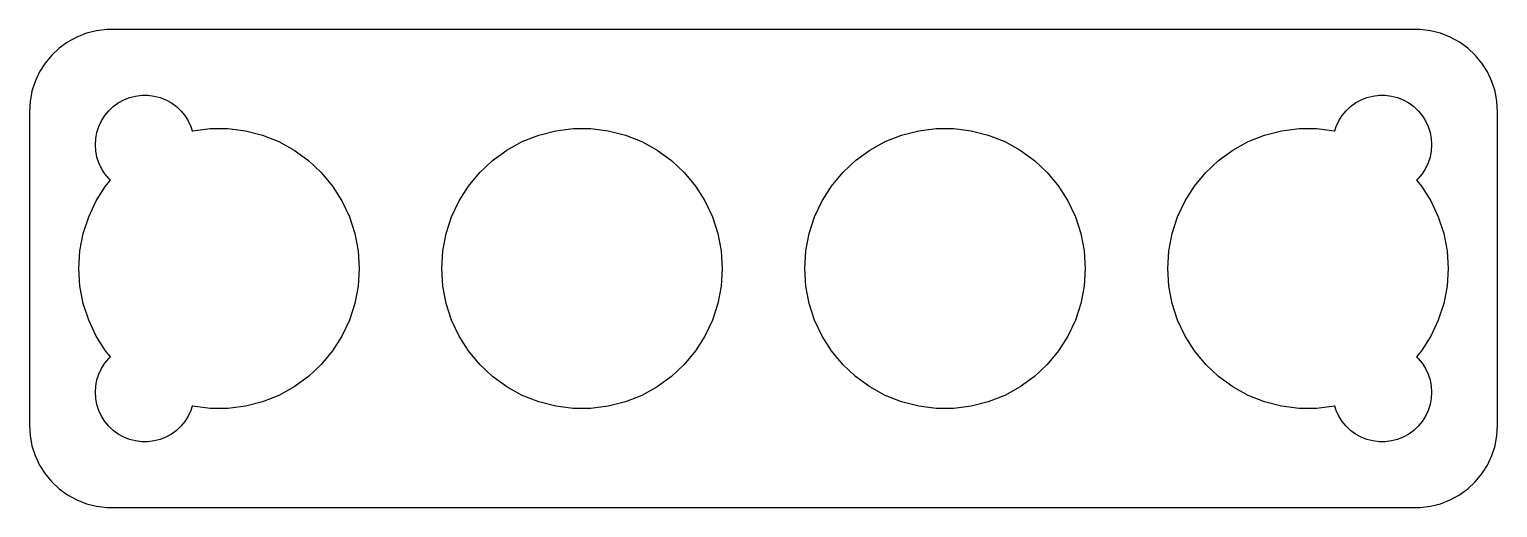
# Model space of a CAD drawing. Header units: metres. Extents: x -44.5 to 44.5, y 24.5 to 53.5.
import ezdxf

# ---------------------------------------------------------------- set-up
doc = ezdxf.new("R2010")
doc.units = ezdxf.units.M

msp = doc.modelspace()

# ---------------------------------------------------------------- linework, layer by layer
for p, q in [((-40.4369, 53.4114), (-41.0451, 53.2553)), ((-39.8139, 53.4901), (-40.4369, 53.4114)), ((39.8139, 53.4901), (-39.8139, 53.4901)), ((40.4369, 53.4114), (39.8139, 53.4901)), ((41.0451, 53.2553), (40.4369, 53.4114)), ((-42.1791, 52.7216), (-42.6871, 52.3526)), ((-41.6289, 53.0241), (-42.1791, 52.7216)), ((-41.0451, 53.2553), (-41.6289, 53.0241)), ((41.6289, 53.0241), (41.0451, 53.2553)), ((42.1791, 52.7216), (41.6289, 53.0241)), ((42.6871, 52.3526), (42.1791, 52.7216)), ((-43.1448, 51.9227), (-43.5451, 51.4389)), ((-42.6871, 52.3526), (-43.1448, 51.9227)), ((43.1448, 51.9227), (42.6871, 52.3526)), ((43.5451, 51.4389), (43.1448, 51.9227)), ((-43.8815, 50.9088), (-44.1489, 50.3406)), ((-43.5451, 51.4389), (-43.8815, 50.9088)), ((43.8815, 50.9088), (43.5451, 51.4389)), ((44.1489, 50.3406), (43.8815, 50.9088)), ((-44.1489, 50.3406), (-44.3429, 49.7434)), ((44.3429, 49.7434), (44.1489, 50.3406)), ((-44.4606, 49.1267), (-44.5, 48.5)), ((-44.3429, 49.7434), (-44.4606, 49.1267)), ((-39.4123, 48.8115), (-39.1075, 49.033)), ((-39.1075, 49.033), (-38.7773, 49.2145)), ((-38.7773, 49.2145), (-38.427, 49.3532)), ((-38.427, 49.3532), (-38.0621, 49.4469)), ((-38.0621, 49.4469), (-37.6884, 49.4941)), ((-37.6884, 49.4941), (-37.3116, 49.4941)), ((-37.3116, 49.4941), (-36.9379, 49.4469)), ((-36.9379, 49.4469), (-36.5729, 49.3532)), ((-36.5729, 49.3532), (-36.2227, 49.2145)), ((-36.2227, 49.2145), (-35.8925, 49.033)), ((-35.8925, 49.033), (-35.5877, 48.8115)), ((35.5877, 48.8115), (35.8925, 49.033)), ((35.8925, 49.033), (36.2227, 49.2145)), ((36.2227, 49.2145), (36.5729, 49.3532)), ((36.5729, 49.3532), (36.9379, 49.4469)), ((36.9379, 49.4469), (37.3116, 49.4941)), ((37.3116, 49.4941), (37.6884, 49.4941)), ((37.6884, 49.4941), (38.0621, 49.4469)), ((38.0621, 49.4469), (38.427, 49.3532)), ((38.427, 49.3532), (38.7773, 49.2145)), ((38.7773, 49.2145), (39.1075, 49.033)), ((39.1075, 49.033), (39.4123, 48.8115)), ((44.4606, 49.1267), (44.3429, 49.7434)), ((44.5, 48.5), (44.4606, 49.1267)), ((-44.5, 48.5), (-44.5, 29.5)), ((-40.1289, 47.9453), (-39.927, 48.2634)), ((-39.927, 48.2634), (-39.6869, 48.5536)), ((-39.6869, 48.5536), (-39.4123, 48.8115)), ((-35.5877, 48.8115), (-35.3131, 48.5536)), ((-35.3131, 48.5536), (-35.0729, 48.2634)), ((-35.0729, 48.2634), (-34.8711, 47.9453)), ((34.8711, 47.9453), (35.0729, 48.2634)), ((35.0729, 48.2634), (35.3131, 48.5536)), ((35.3131, 48.5536), (35.5877, 48.8115)), ((39.4123, 48.8115), (39.6869, 48.5536)), ((39.6869, 48.5536), (39.927, 48.2634)), ((39.927, 48.2634), (40.1289, 47.9453)), ((44.5, 29.5), (44.5, 48.5)), ((-40.4763, 46.876), (-40.4057, 47.2461)), ((-40.4057, 47.2461), (-40.2893, 47.6044)), ((-40.2893, 47.6044), (-40.1289, 47.9453)), ((-34.8711, 47.9453), (-34.7107, 47.6044)), ((-34.7107, 47.6044), (-34.6251, 47.3411)), ((-34.6251, 47.3411), (-34.5927, 47.3494)), ((-34.5927, 47.3494), (-33.5337, 47.4832)), ((-33.5337, 47.4832), (-32.4663, 47.4832)), ((-32.4663, 47.4832), (-31.4073, 47.3494)), ((-31.4073, 47.3494), (-30.3734, 47.084)), ((-13.6266, 47.084), (-12.5927, 47.3494)), ((-12.5927, 47.3494), (-11.5337, 47.4832)), ((-11.5337, 47.4832), (-10.4663, 47.4832)), ((-10.4663, 47.4832), (-9.40726, 47.3494)), ((-9.40726, 47.3494), (-8.37335, 47.084)), ((8.37335, 47.084), (9.40726, 47.3494)), ((9.40726, 47.3494), (10.4663, 47.4832)), ((10.4663, 47.4832), (11.5337, 47.4832)), ((11.5337, 47.4832), (12.5927, 47.3494)), ((12.5927, 47.3494), (13.6266, 47.084)), ((30.3734, 47.084), (31.4073, 47.3494)), ((31.4073, 47.3494), (32.4663, 47.4832)), ((32.4663, 47.4832), (33.5337, 47.4832)), ((33.5337, 47.4832), (34.5927, 47.3494)), ((34.5927, 47.3494), (34.6251, 47.3411)), ((34.6251, 47.3411), (34.7107, 47.6044)), ((34.7107, 47.6044), (34.8711, 47.9453)), ((40.1289, 47.9453), (40.2893, 47.6044)), ((40.2893, 47.6044), (40.4057, 47.2461)), ((40.4057, 47.2461), (40.4763, 46.876)), ((-40.5, 46.5), (-40.4763, 46.876)), ((-40.4763, 46.124), (-40.5, 46.5)), ((-30.3734, 47.084), (-29.3809, 46.691)), ((-29.3809, 46.691), (-28.4455, 46.1768)), ((-15.5545, 46.1768), (-14.6191, 46.691)), ((-14.6191, 46.691), (-13.6266, 47.084)), ((-8.37335, 47.084), (-7.38087, 46.691)), ((-7.38087, 46.691), (-6.44547, 46.1768)), ((6.44547, 46.1768), (7.38087, 46.691)), ((7.38087, 46.691), (8.37335, 47.084)), ((13.6266, 47.084), (14.6191, 46.691)), ((14.6191, 46.691), (15.5545, 46.1768)), ((28.4455, 46.1768), (29.3809, 46.691)), ((29.3809, 46.691), (30.3734, 47.084)), ((40.4763, 46.876), (40.5, 46.5)), ((40.5, 46.5), (40.4763, 46.124)), ((-40.4057, 45.7539), (-40.4763, 46.124)), ((-40.2893, 45.3956), (-40.4057, 45.7539)), ((-40.1289, 45.0547), (-40.2893, 45.3956)), ((-28.4455, 46.1768), (-27.5819, 45.5494)), ((-27.5819, 45.5494), (-26.8038, 44.8186)), ((-17.1962, 44.8186), (-16.4181, 45.5494)), ((-16.4181, 45.5494), (-15.5545, 46.1768)), ((-6.44547, 46.1768), (-5.58189, 45.5494)), ((-5.58189, 45.5494), (-4.80376, 44.8186)), ((4.80376, 44.8186), (5.58189, 45.5494)), ((5.58189, 45.5494), (6.44547, 46.1768)), ((15.5545, 46.1768), (16.4181, 45.5494)), ((16.4181, 45.5494), (17.1962, 44.8186)), ((26.8038, 44.8186), (27.5819, 45.5494)), ((27.5819, 45.5494), (28.4455, 46.1768)), ((40.2893, 45.3956), (40.1289, 45.0547)), ((40.4057, 45.7539), (40.2893, 45.3956)), ((40.4763, 46.124), (40.4057, 45.7539)), ((-39.927, 44.7366), (-40.1289, 45.0547)), ((-39.6869, 44.4464), (-39.927, 44.7366)), ((-26.8038, 44.8186), (-26.1234, 43.9962)), ((-17.8766, 43.9962), (-17.1962, 44.8186)), ((-4.80376, 44.8186), (-4.12335, 43.9962)), ((4.12335, 43.9962), (4.80376, 44.8186)), ((17.1962, 44.8186), (17.8766, 43.9962)), ((26.1234, 43.9962), (26.8038, 44.8186)), ((39.927, 44.7366), (39.6869, 44.4464)), ((40.1289, 45.0547), (39.927, 44.7366)), ((-40.4486, 43.0949), (-39.8766, 43.9962)), ((-39.8766, 43.9962), (-39.5841, 44.3498)), ((-39.5841, 44.3498), (-39.6869, 44.4464)), ((-26.1234, 43.9962), (-25.5514, 43.0949)), ((-18.4486, 43.0949), (-17.8766, 43.9962)), ((-4.12335, 43.9962), (-3.55139, 43.0949)), ((3.55139, 43.0949), (4.12335, 43.9962)), ((17.8766, 43.9962), (18.4486, 43.0949)), ((25.5514, 43.0949), (26.1234, 43.9962)), ((39.6869, 44.4464), (39.5841, 44.3498)), ((39.5841, 44.3498), (39.8766, 43.9962)), ((39.8766, 43.9962), (40.4486, 43.0949)), ((-40.9031, 42.129), (-40.4486, 43.0949)), ((-25.5514, 43.0949), (-25.0969, 42.129)), ((-18.9031, 42.129), (-18.4486, 43.0949)), ((-3.55139, 43.0949), (-3.09689, 42.129)), ((3.09689, 42.129), (3.55139, 43.0949)), ((18.4486, 43.0949), (18.9031, 42.129)), ((25.0969, 42.129), (25.5514, 43.0949)), ((40.4486, 43.0949), (40.9031, 42.129)), ((-41.233, 41.1139), (-40.9031, 42.129)), ((-25.0969, 42.129), (-24.767, 41.1139)), ((-19.233, 41.1139), (-18.9031, 42.129)), ((-3.09689, 42.129), (-2.76703, 41.1139)), ((2.76703, 41.1139), (3.09689, 42.129)), ((18.9031, 42.129), (19.233, 41.1139)), ((24.767, 41.1139), (25.0969, 42.129)), ((40.9031, 42.129), (41.233, 41.1139)), ((-41.433, 40.0653), (-41.233, 41.1139)), ((-24.767, 41.1139), (-24.567, 40.0653)), ((-19.433, 40.0653), (-19.233, 41.1139)), ((-2.76703, 41.1139), (-2.56702, 40.0653)), ((2.56702, 40.0653), (2.76703, 41.1139)), ((19.233, 41.1139), (19.433, 40.0653)), ((24.567, 40.0653), (24.767, 41.1139)), ((41.233, 41.1139), (41.433, 40.0653)), ((-41.5, 39), (-41.433, 40.0653)), ((-24.567, 40.0653), (-24.5, 39)), ((-19.5, 39), (-19.433, 40.0653)), ((-2.56702, 40.0653), (-2.5, 39)), ((2.5, 39), (2.56702, 40.0653)), ((19.433, 40.0653), (19.5, 39)), ((24.5, 39), (24.567, 40.0653)), ((41.433, 40.0653), (41.5, 39)), ((-41.433, 37.9347), (-41.5, 39)), ((-24.5, 39), (-24.567, 37.9347)), ((-19.433, 37.9347), (-19.5, 39)), ((-2.5, 39), (-2.56702, 37.9347)), ((2.56702, 37.9347), (2.5, 39)), ((19.5, 39), (19.433, 37.9347)), ((24.567, 37.9347), (24.5, 39)), ((41.5, 39), (41.433, 37.9347)), ((-41.233, 36.8861), (-41.433, 37.9347)), ((-24.567, 37.9347), (-24.767, 36.8861)), ((-19.233, 36.8861), (-19.433, 37.9347)), ((-2.56702, 37.9347), (-2.76703, 36.8861)), ((2.76703, 36.8861), (2.56702, 37.9347)), ((19.433, 37.9347), (19.233, 36.8861)), ((24.767, 36.8861), (24.567, 37.9347)), ((41.433, 37.9347), (41.233, 36.8861)), ((-40.9031, 35.871), (-41.233, 36.8861)), ((-24.767, 36.8861), (-25.0969, 35.871)), ((-18.9031, 35.871), (-19.233, 36.8861)), ((-2.76703, 36.8861), (-3.09689, 35.871)), ((3.09689, 35.871), (2.76703, 36.8861)), ((19.233, 36.8861), (18.9031, 35.871)), ((25.0969, 35.871), (24.767, 36.8861)), ((41.233, 36.8861), (40.9031, 35.871)), ((-40.4486, 34.9051), (-40.9031, 35.871)), ((-25.0969, 35.871), (-25.5514, 34.9051)), ((-18.4486, 34.9051), (-18.9031, 35.871)), ((-3.09689, 35.871), (-3.55139, 34.9051)), ((3.55139, 34.9051), (3.09689, 35.871)), ((18.9031, 35.871), (18.4486, 34.9051)), ((25.5514, 34.9051), (25.0969, 35.871)), ((40.9031, 35.871), (40.4486, 34.9051)), ((-39.8766, 34.0038), (-40.4486, 34.9051)), ((-25.5514, 34.9051), (-26.1234, 34.0038)), ((-17.8766, 34.0038), (-18.4486, 34.9051)), ((-3.55139, 34.9051), (-4.12335, 34.0038)), ((4.12335, 34.0038), (3.55139, 34.9051)), ((18.4486, 34.9051), (17.8766, 34.0038)), ((26.1234, 34.0038), (25.5514, 34.9051)), ((40.4486, 34.9051), (39.8766, 34.0038)), ((-39.5841, 33.6502), (-39.8766, 34.0038)), ((-26.1234, 34.0038), (-26.8038, 33.1814)), ((-17.1962, 33.1814), (-17.8766, 34.0038)), ((-4.12335, 34.0038), (-4.80376, 33.1814)), ((4.80376, 33.1814), (4.12335, 34.0038)), ((17.8766, 34.0038), (17.1962, 33.1814)), ((26.8038, 33.1814), (26.1234, 34.0038)), ((39.8766, 34.0038), (39.5841, 33.6502)), ((-40.2893, 32.6044), (-40.1289, 32.9453)), ((-40.1289, 32.9453), (-39.927, 33.2634)), ((-39.927, 33.2634), (-39.6869, 33.5536)), ((-39.6869, 33.5536), (-39.5841, 33.6502)), ((-26.8038, 33.1814), (-27.5819, 32.4506)), ((-16.4181, 32.4506), (-17.1962, 33.1814)), ((-4.80376, 33.1814), (-5.58189, 32.4506)), ((5.58189, 32.4506), (4.80376, 33.1814)), ((17.1962, 33.1814), (16.4181, 32.4506)), ((27.5819, 32.4506), (26.8038, 33.1814)), ((39.5841, 33.6502), (39.6869, 33.5536)), ((39.6869, 33.5536), (39.927, 33.2634)), ((39.927, 33.2634), (40.1289, 32.9453)), ((40.1289, 32.9453), (40.2893, 32.6044)), ((-40.4763, 31.876), (-40.4057, 32.2461)), ((-40.4057, 32.2461), (-40.2893, 32.6044)), ((-27.5819, 32.4506), (-28.4455, 31.8232)), ((-15.5545, 31.8232), (-16.4181, 32.4506)), ((-5.58189, 32.4506), (-6.44547, 31.8232)), ((6.44547, 31.8232), (5.58189, 32.4506)), ((16.4181, 32.4506), (15.5545, 31.8232)), ((28.4455, 31.8232), (27.5819, 32.4506)), ((40.2893, 32.6044), (40.4057, 32.2461)), ((40.4057, 32.2461), (40.4763, 31.876)), ((-40.5, 31.5), (-40.4763, 31.876)), ((-40.4763, 31.124), (-40.5, 31.5)), ((-29.3809, 31.309), (-30.3734, 30.916)), ((-28.4455, 31.8232), (-29.3809, 31.309)), ((-14.6191, 31.309), (-15.5545, 31.8232)), ((-13.6266, 30.916), (-14.6191, 31.309)), ((-7.38087, 31.309), (-8.37335, 30.916)), ((-6.44547, 31.8232), (-7.38087, 31.309)), ((7.38087, 31.309), (6.44547, 31.8232)), ((8.37335, 30.916), (7.38087, 31.309)), ((14.6191, 31.309), (13.6266, 30.916)), ((15.5545, 31.8232), (14.6191, 31.309)), ((29.3809, 31.309), (28.4455, 31.8232)), ((30.3734, 30.916), (29.3809, 31.309)), ((40.4763, 31.876), (40.5, 31.5)), ((40.5, 31.5), (40.4763, 31.124)), ((-40.4057, 30.7539), (-40.4763, 31.124)), ((-40.2893, 30.3956), (-40.4057, 30.7539)), ((-40.1289, 30.0547), (-40.2893, 30.3956)), ((-34.7107, 30.3956), (-34.8711, 30.0547)), ((-34.6251, 30.6589), (-34.7107, 30.3956)), ((-34.5927, 30.6506), (-34.6251, 30.6589)), ((-33.5337, 30.5168), (-34.5927, 30.6506)), ((-32.4663, 30.5168), (-33.5337, 30.5168)), ((-31.4073, 30.6506), (-32.4663, 30.5168)), ((-30.3734, 30.916), (-31.4073, 30.6506)), ((-12.5927, 30.6506), (-13.6266, 30.916)), ((-11.5337, 30.5168), (-12.5927, 30.6506)), ((-10.4663, 30.5168), (-11.5337, 30.5168)), ((-9.40726, 30.6506), (-10.4663, 30.5168)), ((-8.37335, 30.916), (-9.40726, 30.6506)), ((9.40726, 30.6506), (8.37335, 30.916)), ((10.4663, 30.5168), (9.40726, 30.6506)), ((11.5337, 30.5168), (10.4663, 30.5168)), ((12.5927, 30.6506), (11.5337, 30.5168)), ((13.6266, 30.916), (12.5927, 30.6506)), ((31.4073, 30.6506), (30.3734, 30.916)), ((32.4663, 30.5168), (31.4073, 30.6506)), ((33.5337, 30.5168), (32.4663, 30.5168)), ((34.5927, 30.6506), (33.5337, 30.5168)), ((34.6251, 30.6589), (34.5927, 30.6506)), ((34.7107, 30.3956), (34.6251, 30.6589)), ((34.8711, 30.0547), (34.7107, 30.3956)), ((40.2893, 30.3956), (40.1289, 30.0547)), ((40.4057, 30.7539), (40.2893, 30.3956)), ((40.4763, 31.124), (40.4057, 30.7539)), ((-44.5, 29.5), (-44.4606, 28.8733)), ((-39.927, 29.7366), (-40.1289, 30.0547)), ((-39.6869, 29.4464), (-39.927, 29.7366)), ((-39.4123, 29.1885), (-39.6869, 29.4464)), ((-35.3131, 29.4464), (-35.5877, 29.1885)), ((-35.0729, 29.7366), (-35.3131, 29.4464)), ((-34.8711, 30.0547), (-35.0729, 29.7366)), ((35.0729, 29.7366), (34.8711, 30.0547)), ((35.3131, 29.4464), (35.0729, 29.7366)), ((35.5877, 29.1885), (35.3131, 29.4464)), ((39.6869, 29.4464), (39.4123, 29.1885)), ((39.927, 29.7366), (39.6869, 29.4464)), ((40.1289, 30.0547), (39.927, 29.7366)), ((44.4606, 28.8733), (44.5, 29.5)), ((-44.4606, 28.8733), (-44.3429, 28.2566)), ((-39.1075, 28.967), (-39.4123, 29.1885)), ((-38.7773, 28.7855), (-39.1075, 28.967)), ((-38.427, 28.6468), (-38.7773, 28.7855)), ((-38.0621, 28.5531), (-38.427, 28.6468)), ((-37.6884, 28.5059), (-38.0621, 28.5531)), ((-37.3116, 28.5059), (-37.6884, 28.5059)), ((-36.9379, 28.5531), (-37.3116, 28.5059)), ((-36.5729, 28.6468), (-36.9379, 28.5531)), ((-36.2227, 28.7855), (-36.5729, 28.6468)), ((-35.8925, 28.967), (-36.2227, 28.7855)), ((-35.5877, 29.1885), (-35.8925, 28.967)), ((35.8925, 28.967), (35.5877, 29.1885)), ((36.2227, 28.7855), (35.8925, 28.967)), ((36.5729, 28.6468), (36.2227, 28.7855)), ((36.9379, 28.5531), (36.5729, 28.6468)), ((37.3116, 28.5059), (36.9379, 28.5531)), ((37.6884, 28.5059), (37.3116, 28.5059)), ((38.0621, 28.5531), (37.6884, 28.5059)), ((38.427, 28.6468), (38.0621, 28.5531)), ((38.7773, 28.7855), (38.427, 28.6468)), ((39.1075, 28.967), (38.7773, 28.7855)), ((39.4123, 29.1885), (39.1075, 28.967)), ((44.3429, 28.2566), (44.4606, 28.8733)), ((-44.3429, 28.2566), (-44.1489, 27.6594)), ((-44.1489, 27.6594), (-43.8815, 27.0912)), ((43.8815, 27.0912), (44.1489, 27.6594)), ((44.1489, 27.6594), (44.3429, 28.2566)), ((-43.8815, 27.0912), (-43.5451, 26.5611)), ((43.5451, 26.5611), (43.8815, 27.0912)), ((-43.5451, 26.5611), (-43.1448, 26.0773)), ((-43.1448, 26.0773), (-42.6871, 25.6474)), ((42.6871, 25.6474), (43.1448, 26.0773)), ((43.1448, 26.0773), (43.5451, 26.5611)), ((-42.6871, 25.6474), (-42.1791, 25.2784)), ((-42.1791, 25.2784), (-41.6289, 24.9759)), ((-41.6289, 24.9759), (-41.0451, 24.7447)), ((41.0451, 24.7447), (41.6289, 24.9759)), ((41.6289, 24.9759), (42.1791, 25.2784)), ((42.1791, 25.2784), (42.6871, 25.6474)), ((-41.0451, 24.7447), (-40.4369, 24.5886)), ((-40.4369, 24.5886), (-39.8139, 24.5099)), ((-39.8139, 24.5099), (39.8139, 24.5099)), ((39.8139, 24.5099), (40.4369, 24.5886)), ((40.4369, 24.5886), (41.0451, 24.7447))]:
    msp.add_line(p, q)

doc.saveas('drawing.dxf')
